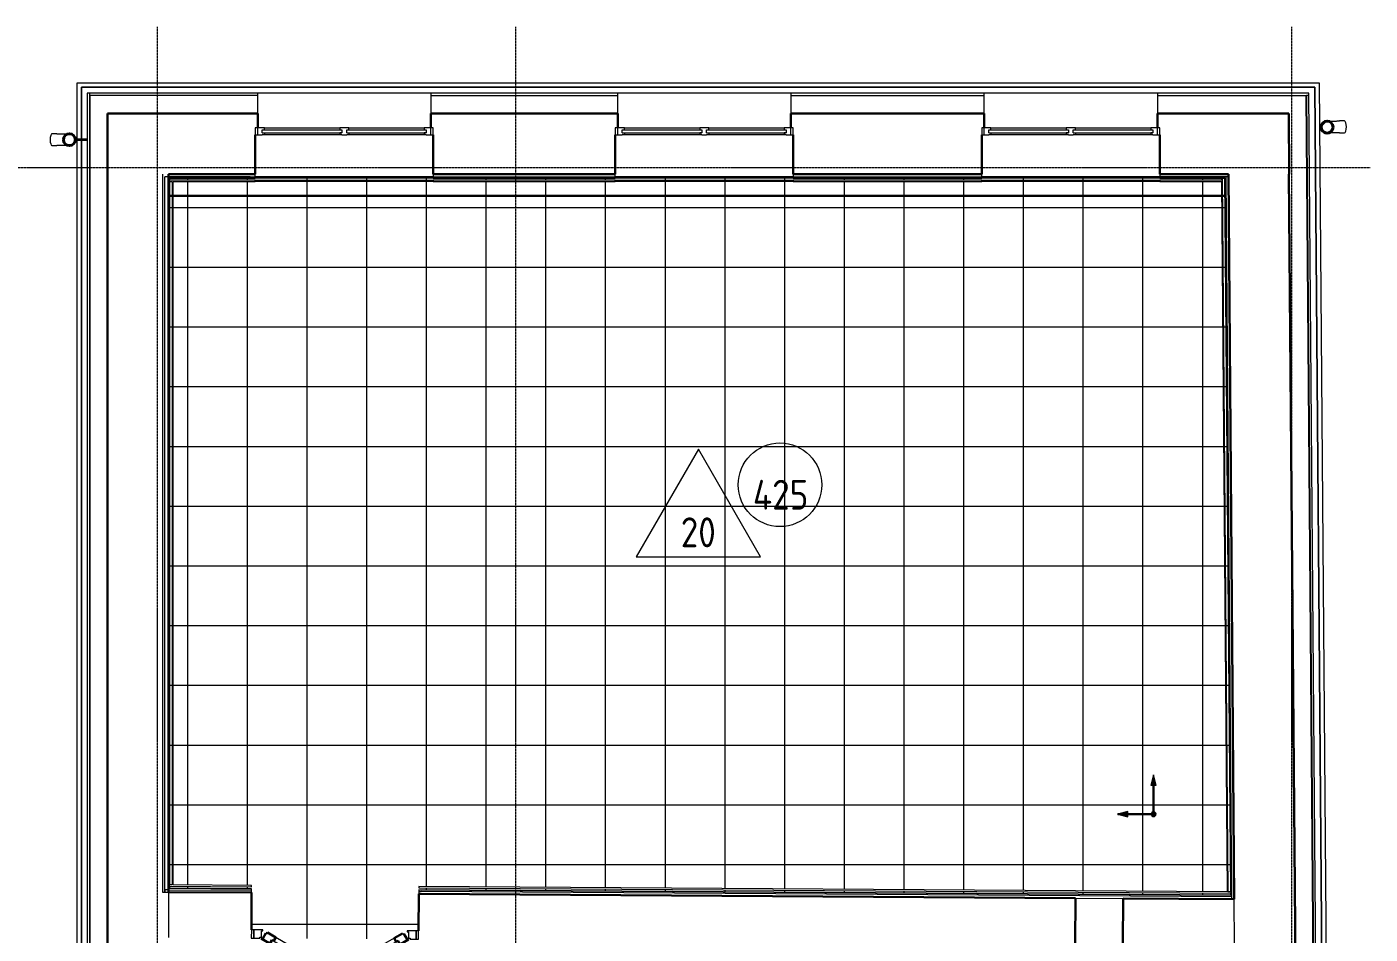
# Model space of a CAD drawing. Header units: millimetres. Extents: x -10915 to 62537, y -37640 to 44223.
# Drawn here: x 44756 to 56005, y 36629 to 44223 of the extents above; entities that cross this region are included whole.
import ezdxf

# ---------------------------------------------------------------- set-up
doc = ezdxf.new("R2010")
doc.units = ezdxf.units.MM
doc.linetypes.add('ADSK_Линия сетки', pattern=[25, 20, -2.5, 0, -2.5])
for name, color, linetype, lineweight in [('_ Окна', 7, 'Continuous', 9), ('Двери', 7, 'Continuous', 9), ('Марки', 7, 'Continuous', 20), ('Марки помещений', 7, 'Continuous', 20), ('Обобщенные модели', 7, 'Continuous', 18), ('Окна', 7, 'Continuous', 9), ('Оси', 7, 'Continuous', 9), ('Перекрытие штриховка', 7, 'Continuous', 18), ('Стены внутренние', 7, 'Continuous', 18), ('Стены наружные', 7, 'Continuous', 18), ('Стены несущие', 7, 'Continuous', 30), ('Стены отделка', 7, 'Continuous', 30), ('Стены штриховка', 7, 'Continuous', 9), ('Узлы', 7, 'Continuous', 18)]:
    doc.layers.add(name, color=color, linetype=linetype, lineweight=lineweight)
doc.layers.add('Линии', color=7, linetype='Continuous', lineweight=9, true_color=0x00a600)
doc.styles.add('GOST Common_2', font='GOST_Common.ttf', dxfattribs={"width": 0.9, "height": 250})

# ---------------------------------------------------------------- blocks, each defined once
blk = doc.blocks.new('Водосток - Тип 1 _карниз больше 490мм_-5178064-План полов 4-го этажа')
at = {"layer": 'Обобщенные модели'}
for p, q in [((75, 306), (75, 264)), ((175, 264), (175, 306)), ((120, 109), (120, 10)), ((130, 10), (130, 109))]:
    blk.add_line(p, q, dxfattribs=at)
at = {"layer": 'Обобщенные модели', "flags": 128}
for points in [[(75, 173), (75, 174), (75, 177), (75, 180), (75, 183), (75, 186), (75, 190), (75, 193), (75, 197), (75, 201), (75, 205), (75, 210), (75, 214), (75, 219), (75, 224), (75, 229), (75, 234), (75, 239), (75, 245), (75, 250), (75, 256), (75, 261), (75, 264)], [(175, 264), (175, 258), (175, 252), (175, 247), (175, 242), (175, 236), (175, 231), (175, 226), (175, 221), (175, 216), (175, 212), (175, 207), (175, 203), (175, 199), (175, 195), (175, 191), (175, 188), (175, 184), (175, 181), (175, 178), (175, 175), (175, 173)]]:
    blk.add_lwpolyline(points, dxfattribs=at)
at = {"layer": 'Обобщенные модели'}
for start, end in [(90, 270), (270, 90)]:
    blk.add_arc((125, 160), 52, start, end, dxfattribs=at)
at = {"layer": 'Обобщенные модели', "lineweight": 40}
for start, end in [(90, 270), (270, 90)]:
    blk.add_arc((125, 160), 50, start, end, dxfattribs=at)
at = {"layer": 'Обобщенные модели'}
for start_param, end_param in [(4.712389, 6.283185), (3.141593, 4.712389)]:
    blk.add_ellipse((125, 306), major_axis=(-50, 0), ratio=0.309017, start_param=start_param, end_param=end_param, dxfattribs=at)
blk = doc.blocks.new('Водосток - Тип 1 _карниз больше 490мм_-5171559-План полов 4-го этажа')
at = {"layer": 'Обобщенные модели', "lineweight": 9}
h = blk.add_hatch(dxfattribs=at)
h.set_pattern_fill('FP_10', color=256, style=0, pattern_type=2)
h.set_pattern_definition([(134.537, (43058.06, -55833.66), (-106.91965, -105.20546), [])])
h.paths.add_polyline_path([(174, 149), (174, 171), (164, 191), (147, 205), (125, 210), (103, 205), (86, 191), (76, 171), (76, 149), (86, 129), (103, 115), (128, 111), (147, 115), (164, 129), (166, 132)])
at = {"layer": 'Обобщенные модели'}
for p, q in [((75, 306), (75, 264)), ((175, 264), (175, 306)), ((120, 109), (120, 96)), ((130, 96), (130, 109)), ((120, -10), (120, -13)), ((130, -13), (130, -10))]:
    blk.add_line(p, q, dxfattribs=at)
at = {"layer": 'Обобщенные модели', "flags": 128}
for points in [[(75, 173), (75, 174), (75, 177), (75, 180), (75, 183), (75, 186), (75, 190), (75, 193), (75, 197), (75, 201), (75, 205), (75, 210), (75, 214), (75, 219), (75, 224), (75, 229), (75, 234), (75, 239), (75, 245), (75, 250), (75, 256), (75, 261), (75, 264)], [(175, 264), (175, 258), (175, 252), (175, 247), (175, 242), (175, 236), (175, 231), (175, 226), (175, 221), (175, 216), (175, 212), (175, 207), (175, 203), (175, 199), (175, 195), (175, 191), (175, 188), (175, 184), (175, 181), (175, 178), (175, 175), (175, 173)]]:
    blk.add_lwpolyline(points, dxfattribs=at)
at = {"layer": 'Обобщенные модели'}
for start, end in [(90, 270), (270, 90)]:
    blk.add_arc((125, 160), 52, start, end, dxfattribs=at)
at = {"layer": 'Обобщенные модели', "lineweight": 40}
for start, end in [(90, 270), (270, 90)]:
    blk.add_arc((125, 160), 50, start, end, dxfattribs=at)
at = {"layer": 'Обобщенные модели'}
for start_param, end_param in [(4.712389, 6.283185), (3.141593, 4.712389)]:
    blk.add_ellipse((125, 306), major_axis=(-50, 0), ratio=0.309017, start_param=start_param, end_param=end_param, dxfattribs=at)
blk = doc.blocks.new('Дверь-Alumark_двупольная с глухим окном_S70 - 1400х2200 алюм ост Д30л-6280821-План полов 4-го этажа')
at = {"layer": 'Двери', "lineweight": 30}
for p, q in [((-81, 659), (-107, 614)), ((-107, 614), (-98, 609)), ((-98, 609), (-103, 601)), ((-103, 601), (-33, 561)), ((-85, 672), (-89, 664)), ((-89, 664), (-81, 659)), ((2, 622), (-85, 672)), ((-33, 561), (-16, 592)), ((-31, 601), (-18, 623)), ((-16, 592), (-31, 601)), ((-18, 623), (-3, 614)), ((-3, 614), (2, 622)), ((-219, 352), (-289, 312)), ((-215, 344), (-219, 352)), ((-206, 349), (-215, 344)), ((-180, 304), (-206, 349)), ((-406, 244), (-492, 194)), ((-417, 228), (-401, 237)), ((-404, 205), (-417, 228)), ((-401, 237), (-406, 244)), ((-284, 304), (-289, 312)), ((-269, 313), (-284, 304)), ((-271, 282), (-256, 291)), ((-254, 251), (-271, 282)), ((-256, 291), (-269, 313)), ((-254, 251), (-167, 301)), ((-172, 309), (-180, 304)), ((-167, 301), (-172, 309)), ((651, 237), (656, 244)), ((667, 228), (651, 237)), ((654, 205), (667, 228)), ((742, 194), (656, 244)), ((-492, 194), (-488, 187)), ((-488, 187), (-479, 192)), ((-479, 192), (-453, 147)), ((-453, 147), (-444, 152)), ((-444, 152), (-440, 144)), ((-440, 144), (-371, 184)), ((-388, 214), (-404, 205)), ((-371, 184), (-388, 214)), ((621, 184), (638, 214)), ((621, 184), (690, 144)), ((638, 214), (654, 205)), ((690, 144), (694, 152)), ((694, 152), (703, 147)), ((703, 147), (729, 192)), ((729, 192), (738, 187)), ((738, 187), (742, 194))]:
    blk.add_line(p, q, dxfattribs=at)
at = {"layer": 'Двери'}
for p, q in [((-31, 601), (-18, 623)), ((654, 205), (-31, 601)), ((-18, 623), (667, 228)), ((656, 244), (2, 622)), ((-33, 561), (621, 184)), ((-269, 313), (-417, 228)), ((-417, 228), (-404, 205)), ((-289, 312), (-406, 244)), ((-404, 205), (-256, 291)), ((-371, 184), (-254, 251)), ((-256, 291), (-269, 313)), ((667, 228), (654, 205)), ((-575, 190), (-575, 120)), ((-555, 190), (-575, 190)), ((-575, 120), (-555, 120)), ((-555, 120), (-555, 190)), ((-505, 190), (-555, 190)), ((-555, 190), (-555, 120)), ((-555, 120), (-480, 120)), ((-505, 181), (-505, 190)), ((-490, 181), (-505, 181)), ((-490, 129), (-490, 181)), ((-480, 129), (-490, 129)), ((-480, 120), (-480, 129)), ((740, 129), (730, 129)), ((730, 129), (730, 120)), ((730, 120), (805, 120)), ((755, 181), (740, 181)), ((740, 181), (740, 129)), ((755, 190), (755, 181)), ((805, 190), (755, 190)), ((825, 190), (805, 190)), ((805, 190), (805, 120)), ((805, 120), (805, 190)), ((805, 120), (825, 120)), ((825, 120), (825, 190))]:
    blk.add_line(p, q, dxfattribs=at)
blk = doc.blocks.new('окна_rehau_двупольное_2_фрамуги - 1490х2400 и 2410 _нов_ ок8-2908190-План полов 4-го этажа')
at = {"layer": '_ Окна', "lineweight": 18}
for p, q in [((-669, 135), (-745, 135)), ((-745, 135), (-745, 75)), ((-687, 93), (-687, 117)), ((-687, 117), (-669, 117)), ((-669, 117), (-669, 135)), ((38, 135), (-38, 135)), ((-38, 135), (-38, 117)), ((-38, 117), (-20, 117)), ((-20, 117), (-20, 93)), ((20, 93), (20, 117)), ((20, 117), (38, 117)), ((38, 117), (38, 135)), ((669, 135), (669, 117)), ((745, 135), (669, 135)), ((669, 117), (687, 117)), ((687, 117), (687, 93)), ((745, 75), (745, 135)), ((-745, 75), (-687, 75)), ((-687, 93), (-669, 93)), ((-669, 75), (-687, 75)), ((-669, 93), (-669, 75)), ((-38, 93), (-38, 75)), ((-20, 93), (-38, 93)), ((-20, 75), (-38, 75)), ((-20, 75), (20, 75)), ((20, 93), (38, 93)), ((38, 75), (20, 75)), ((38, 93), (38, 75)), ((669, 93), (669, 75)), ((687, 93), (669, 93)), ((687, 75), (669, 75)), ((687, 75), (745, 75))]:
    blk.add_line(p, q, dxfattribs=at)
at = {"layer": '_ Окна'}
for p, q in [((-725, 75), (-725, 135)), ((-669, 117), (-38, 117)), ((38, 117), (669, 117)), ((725, 75), (725, 135)), ((-687, 93), (-20, 93)), ((20, 93), (687, 93))]:
    blk.add_line(p, q, dxfattribs=at)
at = {"layer": 'Окна'}
for p, q in [((-669, 135), (-38, 135)), ((38, 135), (669, 135)), ((-38, 75), (-669, 75)), ((669, 75), (38, 75))]:
    blk.add_line(p, q, dxfattribs=at)
blk = doc.blocks.new('ADSK_Марка_Помещение_ОдноЗначение - Номер-159740-План полов 4-го этажа')
at = {"layer": 'Марки помещений'}
blk.add_circle((0, 0), 3.5, dxfattribs=at)
blk = doc.blocks.new('ADSK_Марка_ПерекрытиеПол - Экземпляр_Отделка пола-158379-План полов 4-го этажа')
at = {"layer": 'Марки', "color": 1, "true_color": 0xff0000}
for p, q in [((0, 9), (-5.2, 0)), ((5.2, 0), (0, 9)), ((-5.2, 0), (5.2, 0))]:
    blk.add_line(p, q, dxfattribs=at)

msp = doc.modelspace()

# ---------------------------------------------------------------- hatches: boundary and pattern name
at = {"layer": 'Перекрытие штриховка', "lineweight": 9, "true_color": 0x787878}
h = msp.add_hatch(dxfattribs=at)
h.set_pattern_fill('FP_49', color=8, style=0, pattern_type=2)
h.set_pattern_definition([(0, (-397.8, 10211.3), (0, 500), []), (90, (-397.8, 10211.3), (-500, 3e-14), [])])
h.paths.add_polyline_path([(45953.854, 37012.855), (45951.854, 37012.855), (45951.921, 37010.934)])
h.paths.add_polyline_path([(47965.124, 36587.496), (47965.124, 36596.496), (47950.185, 36596.595), (47950.185, 36648.594), (47940.53, 36648.66), (47940.59, 36657.66), (48035.588, 36657.03), (48037.977, 36999.022), (54834.591, 36953.909), (54834.367, 36971.911), (48037.977, 37017.022), (48038.043, 37027.022), (54806.365, 36982.097), (54758.826, 42802.491), (45981.854, 42802.491), (45981.854, 37040.67), (46638.074, 37036.314), (46637.676, 37026.316), (45953.854, 37030.855), (45953.854, 37012.855), (46637.888, 37008.314), (46635.618, 36666.322), (46730.616, 36665.691), (46730.557, 36656.692), (46720.557, 36656.692), (46720.212, 36604.759), (46705.212, 36604.759), (46705.212, 36595.859), (46720.604, 36595.859), (46722.468, 36599.038), (46728.152, 36595.706), (46732.091, 36595.68), (46757.393, 36638.841), (46766.02, 36633.783), (46770.572, 36641.547), (46850.149, 36594.897), (47821.952, 36589.495), (47900.317, 36634.049), (47904.765, 36626.225), (47914.015, 36630.189), (47939.159, 36587.668), (47942.125, 36587.649), (47947.852, 36590.905), (47949.732, 36587.598), (47952.301, 36587.581)])
h.paths.add_polyline_path([(54836.607, 36951.895), (54836.368, 36953.896), (54834.605, 36953.896), (54836.591, 36951.911)])
h.paths.add_polyline_path([(54834.367, 36981.911), (54787.837, 42802.491), (54769.837, 42802.491), (54816.366, 36982.03), (54833.957, 36981.914)])
h.paths.add_polyline_path([(46637.875, 36996.313), (46637.888, 36996.315), (46805.131, 36996.315)])
h.paths.add_polyline_path([(45971.854, 37040.736), (45971.854, 42802.491), (45953.854, 42802.491), (45953.854, 37040.855)])
h.paths.add_polyline_path([(45953.854, 42814.491), (45971.854, 42814.491), (45971.854, 42928.805), (45953.854, 42928.398), (45953.854, 42816.416)])
h.paths.add_polyline_path([(45981.854, 42814.491), (54759.74, 42814.491), (54758.264, 42928.805), (45981.854, 42928.805), (45981.854, 42889.023)])
h.paths.add_polyline_path([(54787.741, 42814.491), (54786.038, 42956.805), (54768.603, 42956.805), (54769.741, 42814.491), (54786.604, 42814.491)])
h.paths.add_polyline_path([(45953.854, 42956.805), (45953.854, 42958.805), (45951.854, 42958.805)])
h.paths.add_polyline_path([(54758.747, 42938.805), (54758.507, 42956.805), (45953.854, 42956.805), (45953.857, 42938.805), (54758.603, 42938.805)])
h.paths.add_polyline_path([(54786.604, 42956.805), (54788.604, 42956.805), (54788.588, 42958.805)])
at = {"layer": 'Узлы', "true_color": 0xff0000}
for points in [[(54168.459, 37875.119), (54214.067, 37875.119), (54190.442, 37963.29), (54171.682, 37888.045)], [(53977.03, 37611.092), (53977.03, 37656.7), (53888.86, 37633.075), (53928.968, 37623.075)], [(54191.682, 37613.075), (54196.858, 37613.757), (54201.682, 37615.755), (54205.824, 37618.933), (54209.002, 37623.075), (54211, 37627.899), (54211.682, 37633.075), (54211, 37638.251), (54209.002, 37643.075), (54205.824, 37647.217), (54201.682, 37650.396), (54196.858, 37652.394), (54191.682, 37653.075), (54186.505, 37652.394), (54181.682, 37650.396), (54177.539, 37647.217), (54174.361, 37643.075), (54172.363, 37638.251), (54171.682, 37633.075), (54172.363, 37627.899), (54174.361, 37623.075), (54177.539, 37618.933), (54181.682, 37615.755), (54186.505, 37613.757)]]:
    msp.add_hatch(color=1, dxfattribs=at).paths.add_polyline_path(points)

# ---------------------------------------------------------------- linework, layer by layer
at = {"layer": 'Линии', "color": 1, "lineweight": 18, "true_color": 0xff0000}
for p, q in [((54190.442, 37963.29), (54168.459, 37875.119)), ((54214.067, 37875.119), (54190.442, 37963.29)), ((54168.459, 37875.119), (54214.067, 37875.119)), ((53977.03, 37656.7), (53888.86, 37633.075)), ((53888.86, 37633.075), (53977.03, 37611.092)), ((53977.03, 37611.092), (53977.03, 37656.7))]:
    msp.add_line(p, q, dxfattribs=at)
at = {"layer": 'Линии', "color": 1, "lineweight": 30, "true_color": 0xff0000}
for q in [(54191.682, 37933.075), (53891.682, 37633.075)]:
    msp.add_line((54191.682, 37633.075), q, dxfattribs=at)
at = {"layer": 'Линии', "color": 1, "lineweight": 18, "true_color": 0xff0000}
for start, end in [(0, 180), (180, 0)]:
    msp.add_arc((54191.682, 37633.075), 20, start, end, dxfattribs=at)
at = {"layer": 'Оси', "linetype": 'ADSK_Линия сетки'}
for p, q in [((45849.565, -4909.651), (45849.565, 44222.998)), ((48849.565, -4909.651), (48849.565, 44222.998)), ((55349.565, -4909.651), (55349.565, 44222.998)), ((-10114.729, 43045), (56004.853, 43045))]:
    msp.add_line(p, q, dxfattribs=at)
at = {"layer": 'Стены внутренние'}
for p, q in [((48158.734, 42968.805), (46668.734, 42968.805)), ((46668.734, 42938.805), (48158.734, 42938.805)), ((48158.734, 42928.805), (46668.734, 42928.805)), ((51173.454, 42968.805), (49683.454, 42968.805)), ((49683.454, 42938.805), (51173.454, 42938.805)), ((51173.454, 42928.805), (49683.454, 42928.805)), ((54243.449, 42968.805), (52753.449, 42968.805)), ((52753.449, 42938.805), (54243.449, 42938.805)), ((54243.449, 42928.805), (52753.449, 42928.805)), ((45971.854, 42802.491), (45953.811, 42802.491)), ((45953.815, 42814.491), (45971.854, 42814.491)), ((45981.854, 42814.491), (54759.933, 42814.491)), ((54760.049, 42802.491), (45981.854, 42802.491)), ((54769.741, 42814.491), (54787.741, 42814.491)), ((54787.837, 42802.491), (54769.837, 42802.491))]:
    msp.add_line(p, q, dxfattribs=at)
at = {"layer": 'Стены наружные'}
for p, q in [((45176.852, 43283.636), (45176.852, 43753.823)), ((45176.852, 43753.823), (55577.16, 43753.805)), ((45211.852, 43718.823), (45211.852, 43283.511)), ((55542.442, 43718.805), (45211.852, 43718.823)), ((45211.854, 43283.511), (45211.854, 43718.805)), ((45211.854, 43718.805), (55541.901, 43718.805)), ((48138.734, 43668.805), (46688.734, 43668.805)), ((51153.454, 43668.805), (49703.454, 43668.805)), ((54223.449, 43668.805), (52773.449, 43668.805)), ((55541.901, 43718.805), (55629.034, 32945.272)), ((55629.394, 32945.276), (55542.442, 43718.805)), ((55577.16, 43753.805), (55664.392, 32945.684)), ((45176.852, 28009.438), (45176.852, 43274.083)), ((45211.852, 43274.138), (45211.852, 28009.313)), ((45211.854, 28009.313), (45211.854, 43274.138)), ((48158.734, 42956.805), (46668.734, 42956.805)), ((51173.454, 42956.805), (49683.454, 42956.805)), ((54243.449, 42956.805), (52753.449, 42956.805))]:
    msp.add_line(p, q, dxfattribs=at)
at = {"layer": 'Стены несущие'}
for p, q in [((45431.854, 35568.953), (45431.854, 43498.805)), ((45431.854, 43498.805), (46688.734, 43498.805)), ((46688.734, 43378.805), (46688.734, 43498.805)), ((48138.734, 43498.805), (48138.734, 43378.805)), ((49703.454, 43498.805), (48138.734, 43498.805)), ((49703.454, 43378.805), (49703.454, 43498.805)), ((51153.454, 43498.805), (51153.454, 43378.805)), ((52773.449, 43498.805), (51153.454, 43498.805)), ((52773.449, 43378.805), (52773.449, 43498.805)), ((54223.449, 43498.805), (54223.449, 43378.805)), ((55323.673, 43498.805), (54223.449, 43498.805)), ((55327.797, 42988.805), (55323.673, 43498.805)), ((46668.734, 42988.805), (46668.734, 43318.805)), ((48158.734, 43318.805), (48158.734, 42988.805)), ((49683.454, 42988.805), (49683.454, 43318.805)), ((51173.454, 43318.805), (51173.454, 42988.805)), ((52753.449, 42988.805), (52753.449, 43318.805)), ((54243.449, 43318.805), (54243.449, 42988.805)), ((45941.854, 36980.934), (45941.854, 42988.805)), ((46668.734, 42988.805), (45941.854, 42988.805)), ((48158.734, 42988.805), (49683.454, 42988.805)), ((52753.449, 42988.805), (51173.454, 42988.805)), ((54817.781, 42988.805), (54243.449, 42988.805)), ((54817.781, 42988.805), (54866.85, 36921.694)), ((55325.223, 42988.805), (55327.797, 42988.805)), ((55325.223, 42988.805), (55381.918, 35978.721)), ((46637.676, 36976.315), (45941.854, 36980.934)), ((46635.618, 36666.322), (46637.676, 36976.315)), ((48037.645, 36967.023), (48035.588, 36657.03)), ((53537.524, 36930.517), (48037.645, 36967.023)), ((53535.002, 36550.526), (53537.524, 36930.517)), ((53937.515, 36927.863), (53934.993, 36547.871)), ((54866.85, 36921.694), (53937.515, 36927.863))]:
    msp.add_line(p, q, dxfattribs=at)
at = {"layer": 'Стены отделка', "lineweight": 9}
for p, q in [((45261.854, 43668.805), (45261.854, 35568.953)), ((46688.734, 43668.805), (45261.854, 43668.805)), ((45431.854, 43648.805), (45281.854, 43648.805)), ((46688.734, 43648.805), (46654.451, 43648.805)), ((46688.734, 43498.805), (46688.734, 43668.805)), ((49703.454, 43668.805), (48138.734, 43668.805)), ((48138.734, 43668.805), (48138.734, 43498.805)), ((49703.454, 43498.805), (49703.454, 43668.805)), ((52773.449, 43668.805), (51153.454, 43668.805)), ((51153.454, 43668.805), (51153.454, 43498.805)), ((52773.449, 43498.805), (52773.449, 43668.805)), ((55492.303, 43668.805), (54223.449, 43668.805)), ((54223.449, 43668.805), (54223.449, 43498.805)), ((55469.89, 43648.805), (55472.464, 43648.805)), ((55531.913, 35979.934), (55469.89, 43648.805)), ((55472.464, 43648.805), (55534.488, 35979.955)), ((55554.487, 35980.117), (55492.303, 43668.805)), ((55321.098, 43498.805), (55325.223, 42988.805)), ((45891.854, 42988.805), (45891.854, 36981.266)), ((46668.734, 42956.805), (46668.734, 42988.805)), ((48158.734, 42988.805), (48158.734, 42956.805)), ((49683.454, 42956.805), (49683.454, 42988.805)), ((51173.454, 42988.805), (51173.454, 42956.805)), ((52753.449, 42956.805), (52753.449, 42988.805)), ((54243.449, 42988.805), (54243.449, 42956.805)), ((54818.509, 42968.805), (54818.509, 42988.805)), ((45911.854, 36981.266), (45911.854, 42968.805)), ((46624.451, 42968.805), (45911.854, 42968.805)), ((45953.854, 42938.805), (45953.854, 42956.805)), ((45953.854, 42956.805), (46668.734, 42956.805)), ((46668.734, 42938.805), (45953.854, 42938.805)), ((45953.854, 37040.855), (45953.854, 42928.805)), ((45953.854, 42928.805), (45971.854, 42928.805)), ((45971.854, 42928.805), (45971.854, 37040.736)), ((45981.854, 42928.805), (46668.734, 42928.805)), ((45981.854, 37040.67), (45981.854, 42928.805)), ((46668.734, 42928.805), (46668.734, 42938.805)), ((48158.734, 42968.805), (49683.454, 42968.805)), ((48158.734, 42956.805), (49683.454, 42956.805)), ((49683.454, 42938.805), (48158.734, 42938.805)), ((48158.734, 42938.805), (48158.734, 42928.805)), ((48158.734, 42928.805), (49683.454, 42928.805)), ((49683.454, 42928.805), (49683.454, 42938.805)), ((51173.454, 42968.805), (52753.449, 42968.805)), ((51173.454, 42956.805), (52753.449, 42956.805)), ((52753.449, 42938.805), (51173.454, 42938.805)), ((51173.454, 42938.805), (51173.454, 42928.805)), ((51173.454, 42928.805), (52753.449, 42928.805)), ((52753.449, 42928.805), (52753.449, 42938.805)), ((54818.509, 42968.805), (54243.449, 42968.805)), ((54243.449, 42956.805), (54758.603, 42956.805)), ((54758.747, 42938.805), (54243.449, 42938.805)), ((54243.449, 42938.805), (54243.449, 42928.805)), ((54243.449, 42928.805), (54758.826, 42928.805)), ((54758.603, 42956.805), (54758.747, 42938.805)), ((54758.826, 42928.805), (54806.365, 36982.097)), ((54768.603, 42956.805), (54786.604, 42956.805)), ((54816.366, 36982.03), (54768.603, 42956.805)), ((54786.604, 42956.805), (54834.367, 36981.911)), ((54846.85, 36921.534), (54798.508, 42968.805)), ((54818.509, 42968.805), (54798.509, 42968.645)), ((54866.85, 36921.694), (54818.509, 42968.805)), ((45971.854, 37040.736), (45953.854, 37040.855)), ((45953.854, 37012.855), (45953.854, 37030.855)), ((45953.854, 37030.855), (46638.008, 37026.314)), ((46637.888, 37008.314), (45953.854, 37012.855)), ((46638.074, 37036.314), (45981.854, 37040.67)), ((46638.008, 37026.314), (46638.074, 37036.314)), ((48038.043, 37027.022), (48037.977, 37017.022)), ((48037.977, 37017.022), (54834.447, 36971.91)), ((54806.365, 36982.097), (48038.043, 37027.022)), ((45891.854, 36981.266), (45911.854, 36981.266)), ((45911.986, 37001.132), (45911.853, 36981.133)), ((45911.853, 36981.133), (45941.854, 36980.934)), ((45941.854, 37000.934), (45911.986, 37001.132)), ((46637.676, 36976.315), (46637.809, 36996.315)), ((46637.809, 36996.315), (46637.888, 37008.314)), ((48037.778, 36987.022), (48037.645, 36967.023)), ((48037.645, 36967.023), (48037.645, 36967.023)), ((48037.857, 36999.022), (48037.778, 36987.022)), ((48037.778, 36987.022), (48057.777, 36986.89)), ((54834.591, 36953.909), (48037.857, 36999.022)), ((53537.524, 36930.517), (53937.515, 36927.863)), ((54834.367, 36981.911), (54816.366, 36982.03)), ((54834.447, 36971.91), (54834.591, 36953.909)), ((54846.985, 36941.826), (54846.688, 36941.828)), ((54846.85, 36921.534), (54866.85, 36921.694)), ((54846.852, 36921.827), (54846.985, 36941.826))]:
    msp.add_line(p, q, dxfattribs=at)
at = {"layer": 'Стены штриховка'}
for p, q in [((45281.854, 35568.953), (45281.854, 43668.805)), ((45281.854, 43648.805), (45281.854, 35568.953)), ((46654.451, 43648.805), (45431.854, 43648.805)), ((48138.734, 43648.805), (49703.454, 43648.805)), ((51153.454, 43648.805), (52773.449, 43648.805)), ((54223.449, 43648.805), (55469.89, 43648.805)), ((55492.465, 43648.805), (55472.464, 43648.805)), ((45953.854, 42938.805), (45941.854, 42938.805)), ((45953.854, 42928.805), (45941.854, 42928.805)), ((45951.854, 42938.805), (45951.854, 42958.805)), ((45951.854, 42958.805), (46668.734, 42958.805)), ((45951.854, 37040.869), (45951.854, 42928.805)), ((46624.451, 42968.805), (46668.734, 42968.805)), ((48158.734, 42958.805), (49683.454, 42958.805)), ((51173.454, 42958.805), (52753.449, 42958.805)), ((54243.449, 42958.805), (54758.587, 42958.805)), ((54758.603, 42956.805), (54758.507, 42968.805)), ((54768.603, 42956.805), (54768.507, 42968.805)), ((54768.587, 42958.805), (54788.588, 42958.805)), ((54788.588, 42958.805), (54836.368, 36981.898)), ((45953.854, 37040.855), (45941.854, 37040.935)), ((45953.854, 37030.855), (45941.854, 37030.935)), ((45951.854, 37010.868), (45951.854, 37030.868)), ((46637.875, 37006.315), (45951.854, 37010.868)), ((45941.854, 37000.934), (46637.809, 36996.315)), ((45941.854, 36980.934), (45941.854, 36601.257)), ((54836.607, 36951.895), (48037.844, 36997.022)), ((54846.688, 36941.828), (48057.777, 36986.89)), ((54834.367, 36981.911), (54846.368, 36981.831)), ((54834.447, 36971.91), (54846.448, 36971.831)), ((54836.447, 36971.897), (54836.607, 36951.895)), ((54869.923, 36541.665), (54866.85, 36921.694))]:
    msp.add_line(p, q, dxfattribs=at)

# ---------------------------------------------------------------- block references
at = {"layer": 'Двери', "rotation": 179.6197052087535}
msp.add_blockref('Дверь-Alumark_двупольная с глухим окном_S70 - 1400х2200 алюм ост Д30л-6280821-План полов 4-го этажа', (47461.397, 36780.844), dxfattribs=at)
at = {"layer": 'Марки', "color": 1, "true_color": 0xff0000, "xscale": 99.99999999999993, "yscale": 99.99999999999993, "zscale": 99.99999999999993}
msp.add_blockref('ADSK_Марка_ПерекрытиеПол - Экземпляр_Отделка пола-158379-План полов 4-го этажа', (50379.352, 39787.852), dxfattribs=at)
at = {"layer": 'Марки помещений', "xscale": 99.99999999999993, "yscale": 99.99999999999993, "zscale": 99.99999999999993}
msp.add_blockref('ADSK_Марка_Помещение_ОдноЗначение - Номер-159740-План полов 4-го этажа', (51062.544, 40390.138), dxfattribs=at)
at = {"layer": 'Обобщенные модели'}
for name, p, rotation in [('Водосток - Тип 1 _карниз больше 490мм_-5171559-План полов 4-го этажа', (55483.602, 43508.203), 270.4633818725631), ('Водосток - Тип 1 _карниз больше 490мм_-5178064-План полов 4-го этажа', (45271.854, 43153.859), 90.00000000000031)]:
    msp.add_blockref(name, p, dxfattribs=dict(at, rotation=rotation))
at = {"layer": 'Окна'}
for p in [(47413.734, 43243.805), (50428.454, 43243.805), (53498.449, 43243.805)]:
    msp.add_blockref('окна_rehau_двупольное_2_фрамуги - 1490х2400 и 2410 _нов_ ок8-2908190-План полов 4-го этажа', p, dxfattribs=at)

# ---------------------------------------------------------------- texts
at = {"layer": 'Марки', "color": 1, "lineweight": 9, "true_color": 0xff0000, "insert": (50378.32, 39992.277), "char_height": 250, "width": 327.6, "attachment_point": 5, "line_spacing_factor": 1.022766, "style": 'GOST Common_2'}
msp.add_mtext('\\pxqc,t1.44,2.88,4.32,5.76,7.2,8.64,10.08,11.52,12.96,14.4,15.84,17.28,18.72,20.16,21.6,23.04,24.48,25.92,27.36,28.8,30.24,31.68,33.12,34.56,36,37.44,38.88,40.32,41.76,43.2,44.64,46.08;{20}', dxfattribs=at)
at = {"layer": 'Марки помещений', "lineweight": 9, "insert": (51067.937, 40306.556), "char_height": 250, "width": 505.8, "attachment_point": 5, "line_spacing_factor": 1.022766, "style": 'GOST Common_2'}
msp.add_mtext('\\pxqc,t1.8,3.6,5.4,7.2,9,10.8,12.6,14.4,16.2,18,19.8,21.6,23.4,25.2,27,28.8,30.6,32.4,34.2,36,37.8,39.6,41.4,43.2,45,46.8,48.6,50.4,52.2,54,55.8,57.6;{425}', dxfattribs=at)

doc.saveas('drawing.dxf')
